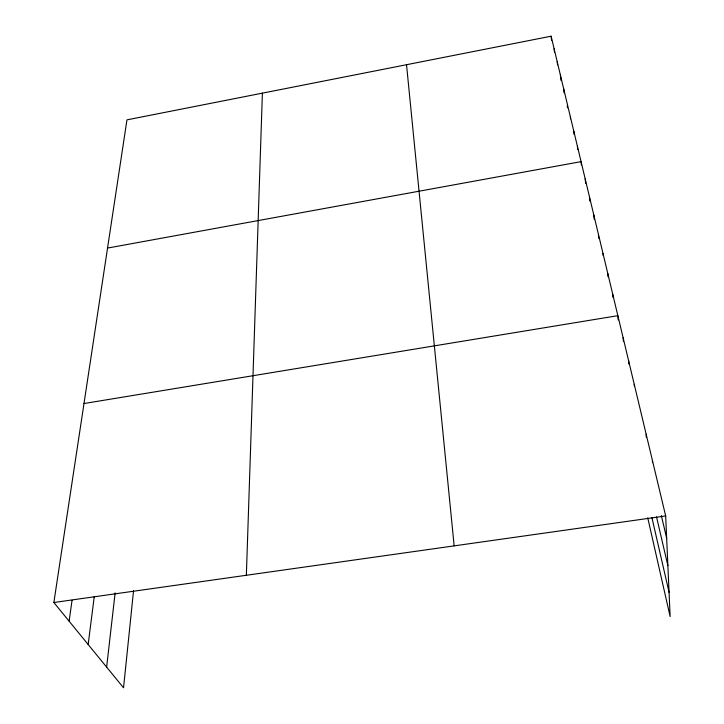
<?xml version="1.0" encoding="UTF-8"?>
<svg xmlns="http://www.w3.org/2000/svg" width="724" height="724" viewBox="0 0 724 724"><rect width="100%" height="100%" fill="white"/><g stroke="black" fill="none" stroke-linecap="round" stroke-linejoin="round"><path stroke-width="1.09" d="M246.359 575.272L262.396 93.143M133.542 590.73L123.542 687.8L53.857 602.513L126.962 119.858L551.118 36.2L665.673 515.941L670.143 616.595L647.736 517.796M106.636 667.112L115.134 592.838M88.165 644.505L94.247 596.63M69.115 621.183L72.056 600.259M107.55 248.07L581.073 161.642L581.399 164.918M83.993 403.53L617.853 315.664M53.857 602.513L665.673 515.941M661.329 515.533L666.659 538.113M656.514 516.836L667.881 565.697M651.953 517.778L669.067 592.332M551.118 36.2L551.607 40.508M554.122 48.807L554.484 52.047M560.367 74.943L560.955 80.364M557.209 61.712L557.571 64.961M563.607 88.491L564.068 92.844M567.272 105.659L567.498 107.831M570.322 116.636L570.557 118.817M573.815 131.252L574.15 134.528M577.399 146.248L577.725 149.524M406.526 64.717L454.156 545.869M585.2 178.918L585.625 183.29M589.445 196.711L589.861 201.082M593.825 215.046L594.232 219.408M598.431 235.029L598.73 238.296M602.983 253.409L603.173 255.59M607.78 273.509L608.06 276.767M612.739 294.252L613.002 297.492M617.934 316.741L618.196 319.981M623.129 337.791L623.391 341.167M628.595 360.67L628.839 364.018M634.242 384.326L634.396 386.544M646.143 434.165L646.342 437.45M652.414 460.437L652.541 462.6"/></g></svg>
